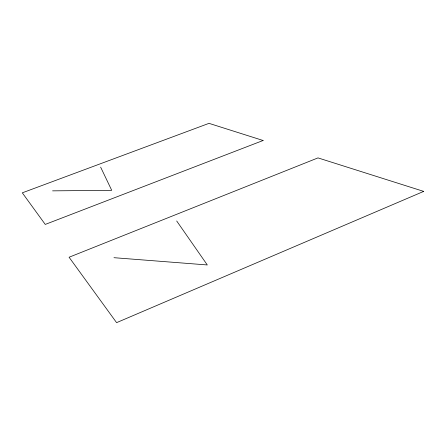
<?xml version="1.0" encoding="UTF-8"?>
<svg xmlns="http://www.w3.org/2000/svg" width="446" height="446" viewBox="0 0 446 446"><rect width="100%" height="100%" fill="white"/><g stroke="black" fill="none" stroke-linecap="round" stroke-linejoin="round"><path stroke-width="0.67" d="M52.583 190.855L111.712 190.314L100.629 167.122M113.97 257.693L207.301 264.957L176.688 220.976M423.7 191.395L116.59 322.648L69.08 257.236L317.998 157.895L423.7 191.395M263.101 140.496L45.247 224.422L22.3 192.828L209.007 123.352L263.101 140.496"/></g></svg>
